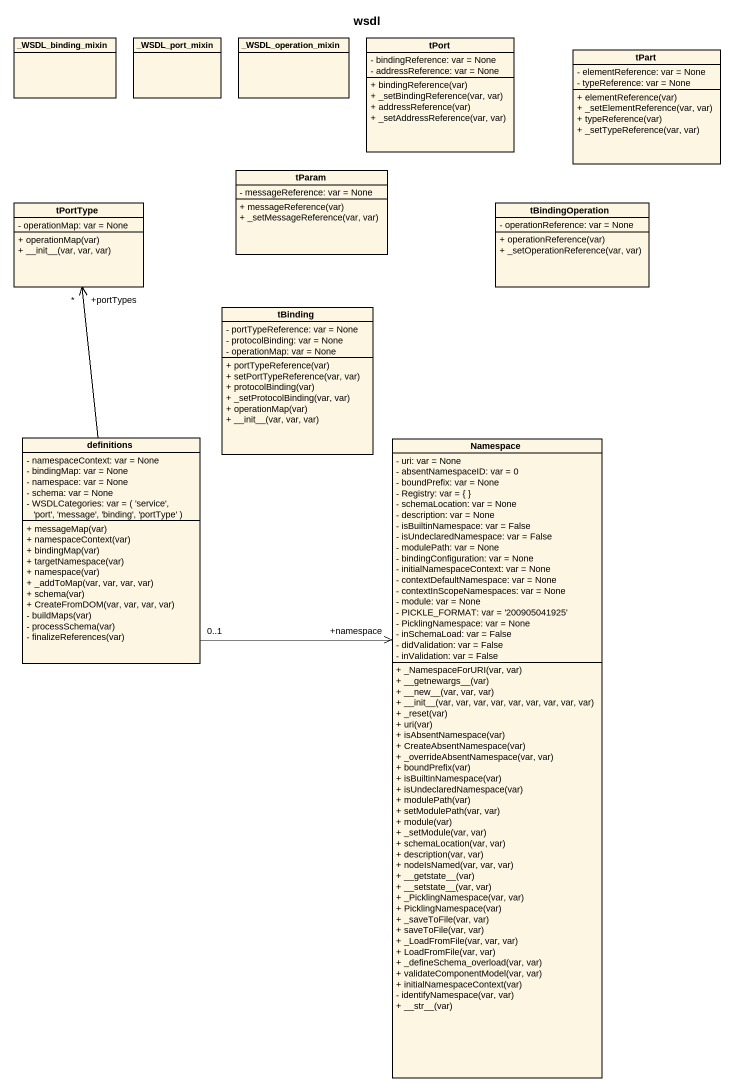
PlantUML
@startuml
title wsdl
hide circle
hide empty members
skinparam classAttributeIconSize 0
class "_WSDL_binding_mixin" as WSDL_binding_mixin
class "_WSDL_port_mixin" as WSDL_port_mixin
class "_WSDL_operation_mixin" as WSDL_operation_mixin
class tPort {
  - bindingReference: var = None
  - addressReference: var = None
  + bindingReference(var)
  + _setBindingReference(var, var)
  + addressReference(var)
  + _setAddressReference(var, var)
}
class tPart {
  - elementReference: var = None
  - typeReference: var = None
  + elementReference(var)
  + _setElementReference(var, var)
  + typeReference(var)
  + _setTypeReference(var, var)
}
class tParam {
  - messageReference: var = None
  + messageReference(var)
  + _setMessageReference(var, var)
}
class tPortType {
  - operationMap: var = None
  + operationMap(var)
  + ~__init~__(var, var, var)
}
class tBindingOperation {
  - operationReference: var = None
  + operationReference(var)
  + _setOperationReference(var, var)
}
class tBinding {
  - portTypeReference: var = None
  - protocolBinding: var = None
  - operationMap: var = None
  + portTypeReference(var)
  + setPortTypeReference(var, var)
  + protocolBinding(var)
  + _setProtocolBinding(var, var)
  + operationMap(var)
  + ~__init~__(var, var, var)
}
class definitions {
  - namespaceContext: var = None
  - bindingMap: var = None
  - namespace: var = None
  - schema: var = None
  {field} - WSDLCategories: var = ( 'service', 'port', 'message', 'binding', 'portType' )
  + messageMap(var)
  + namespaceContext(var)
  + bindingMap(var)
  + targetNamespace(var)
  + namespace(var)
  + _addToMap(var, var, var, var)
  + schema(var)
  + CreateFromDOM(var, var, var, var)
  - buildMaps(var)
  - processSchema(var)
  - finalizeReferences(var)
}
class "Namespace" as Namespace_ {
  - uri: var = None
  - absentNamespaceID: var = 0
  - boundPrefix: var = None
  - Registry: var = { }
  - schemaLocation: var = None
  - description: var = None
  - isBuiltinNamespace: var = False
  - isUndeclaredNamespace: var = False
  - modulePath: var = None
  - bindingConfiguration: var = None
  - initialNamespaceContext: var = None
  - contextDefaultNamespace: var = None
  - contextInScopeNamespaces: var = None
  - module: var = None
  - PICKLE_FORMAT: var = '200905041925'
  - PicklingNamespace: var = None
  - inSchemaLoad: var = False
  - didValidation: var = False
  - inValidation: var = False
  + _NamespaceForURI(var, var)
  + ~__getnewargs~__(var)
  + ~__new~__(var, var, var)
  + ~__init~__(var, var, var, var, var, var, var, var, var)
  + _reset(var)
  + uri(var)
  + isAbsentNamespace(var)
  + CreateAbsentNamespace(var)
  + _overrideAbsentNamespace(var, var)
  + boundPrefix(var)
  + isBuiltinNamespace(var)
  + isUndeclaredNamespace(var)
  + modulePath(var)
  + setModulePath(var, var)
  + module(var)
  + _setModule(var, var)
  + schemaLocation(var, var)
  + description(var, var)
  + nodeIsNamed(var, var, var)
  + ~__getstate~__(var)
  + ~__setstate~__(var, var)
  + _PicklingNamespace(var, var)
  + PicklingNamespace(var)
  + _saveToFile(var, var)
  + saveToFile(var, var)
  + _LoadFromFile(var, var, var)
  + LoadFromFile(var, var)
  + _defineSchema_overload(var, var)
  + validateComponentModel(var, var)
  + initialNamespaceContext(var)
  - identifyNamespace(var, var)
  + ~__str~__(var)
}
definitions -up-> "+portTypes\n*" tPortType
definitions "0..1" -right-> "+namespace" Namespace_
@enduml
